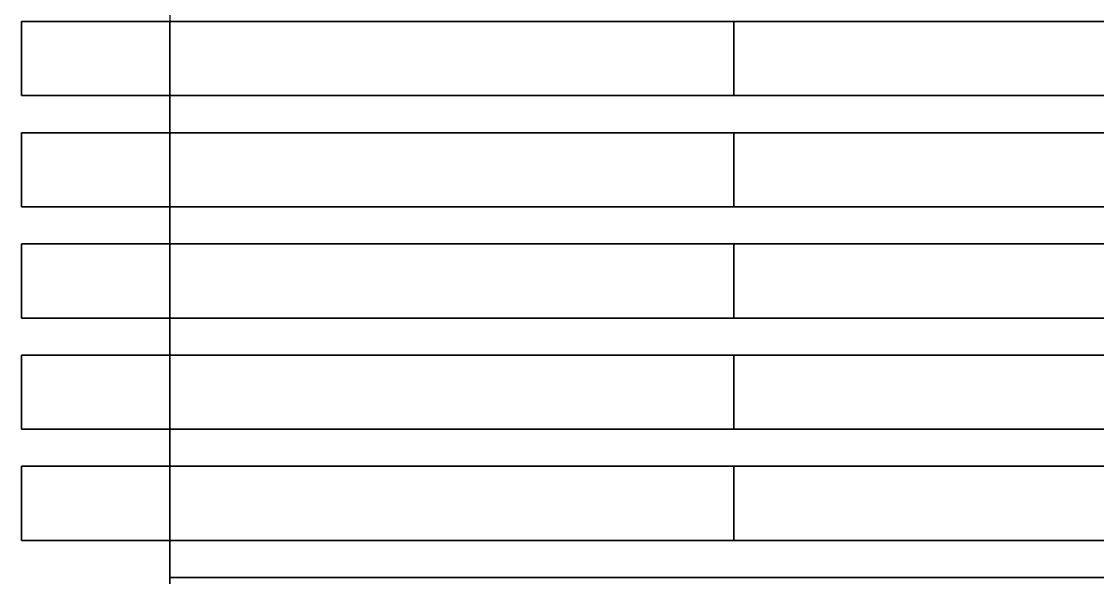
# Model space of a CAD drawing. Header units: millimetres. Extents: x -20 to 230, y -446 to 0.
# Drawn here: x -20 to 125, y -353 to -278 of the extents above; entities that cross this region are included whole.
import ezdxf

# ---------------------------------------------------------------- set-up
doc = ezdxf.new("R2010")
doc.units = ezdxf.units.MM
for name, color, linetype, plot in [('5', 33, 'Continuous', False), ('6', 41, 'Continuous', False), ('7', 253, 'Continuous', False), ('8', 8, 'Continuous', False), ('9', 61, 'Continuous', False)]:
    doc.layers.add(name, color=color, linetype=linetype, plot=plot)
doc.layers.add('Caixa', color=250, linetype='Continuous')

msp = doc.modelspace()

# ---------------------------------------------------------------- linework, layer by layer
at = {"layer": '5'}
for points in [[(-20, -348, 115), (-20, -338, 115), (76, -338, 115), (76, -348, 115)], [(-20, -338, 115), (-20, -338, 15), (76, -338, 15), (76, -338, 115)], [(-20, -348, 15), (-20, -338, 15), (76, -338, 15), (76, -348, 15)], [(-20, -348, 115), (-20, -338, 115), (-20, -338, 15), (-20, -348, 15)], [(76, -348, 115), (76, -338, 115), (76, -338, 15), (76, -348, 15)], [(-20, -348, 115), (-20, -348, 15), (76, -348, 15), (76, -348, 115)]]:
    msp.add_3dface(points, dxfattribs=at)
at = {"layer": '6'}
for points in [[(-20, -333, 115), (-20, -323, 115), (76, -323, 115), (76, -333, 115)], [(-20, -323, 115), (-20, -323, 15), (76, -323, 15), (76, -323, 115)], [(-20, -333, 15), (-20, -323, 15), (76, -323, 15), (76, -333, 15)], [(-20, -333, 115), (-20, -323, 115), (-20, -323, 15), (-20, -333, 15)], [(76, -333, 115), (76, -323, 115), (76, -323, 15), (76, -333, 15)], [(-20, -333, 115), (-20, -333, 15), (76, -333, 15), (76, -333, 115)]]:
    msp.add_3dface(points, dxfattribs=at)
at = {"layer": '7'}
for points in [[(-20, -318, 115), (-20, -308, 115), (76, -308, 115), (76, -318, 115)], [(-20, -308, 115), (-20, -308, 15), (76, -308, 15), (76, -308, 115)], [(-20, -318, 15), (-20, -308, 15), (76, -308, 15), (76, -318, 15)], [(-20, -318, 115), (-20, -308, 115), (-20, -308, 15), (-20, -318, 15)], [(76, -318, 115), (76, -308, 115), (76, -308, 15), (76, -318, 15)], [(-20, -318, 115), (-20, -318, 15), (76, -318, 15), (76, -318, 115)]]:
    msp.add_3dface(points, dxfattribs=at)
at = {"layer": '8'}
for points in [[(-20, -303, 115), (-20, -293, 115), (76, -293, 115), (76, -303, 115)], [(-20, -293, 115), (-20, -293, 15), (76, -293, 15), (76, -293, 115)], [(-20, -303, 15), (-20, -293, 15), (76, -293, 15), (76, -303, 15)], [(-20, -303, 115), (-20, -293, 115), (-20, -293, 15), (-20, -303, 15)], [(76, -303, 115), (76, -293, 115), (76, -293, 15), (76, -303, 15)], [(-20, -303, 115), (-20, -303, 15), (76, -303, 15), (76, -303, 115)]]:
    msp.add_3dface(points, dxfattribs=at)
at = {"layer": '9'}
for points in [[(-20, -288, 115), (-20, -278, 115), (76, -278, 115), (76, -288, 115)], [(-20, -278, 115), (-20, -278, 15), (76, -278, 15), (76, -278, 115)], [(-20, -288, 15), (-20, -278, 15), (76, -278, 15), (76, -288, 15)], [(-20, -288, 115), (-20, -278, 115), (-20, -278, 15), (-20, -288, 15)], [(76, -288, 115), (76, -278, 115), (76, -278, 15), (76, -288, 15)], [(-20, -288, 115), (-20, -288, 15), (76, -288, 15), (76, -288, 115)]]:
    msp.add_3dface(points, dxfattribs=at)
at = {"layer": 'Caixa'}
for points in [[(0, 0), (0, -446), (210, -446), (210, 0)], [(0, -278, 115), (0, -288, 115), (210, -288, 115), (210, -278, 115)], [(210, -278, 15), (210, -288, 15), (0, -288, 15), (0, -278, 15)], [(210, -293, 112), (210, -288, 112), (0, -288, 112), (0, -293, 112)], [(0, -288, 115), (0, -288, 112), (210, -288, 112), (210, -288, 115)], [(0, -293, 18), (0, -288, 18), (210, -288, 18), (210, -293, 18)], [(210, -288, 15), (210, -288, 18), (0, -288, 18), (0, -288, 15)], [(0, -293, 112), (0, -293, 115), (210, -293, 115), (210, -293, 112)], [(0, -293, 115), (0, -303, 115), (210, -303, 115), (210, -293, 115)], [(210, -293, 18), (210, -293, 15), (0, -293, 15), (0, -293, 18)], [(210, -293, 15), (210, -303, 15), (0, -303, 15), (0, -293, 15)], [(210, -308, 112), (210, -303, 112), (0, -303, 112), (0, -308, 112)], [(0, -303, 115), (0, -303, 112), (210, -303, 112), (210, -303, 115)], [(0, -308, 18), (0, -303, 18), (210, -303, 18), (210, -308, 18)], [(210, -303, 15), (210, -303, 18), (0, -303, 18), (0, -303, 15)], [(0, -308, 112), (0, -308, 115), (210, -308, 115), (210, -308, 112)], [(0, -308, 115), (0, -318, 115), (210, -318, 115), (210, -308, 115)], [(210, -308, 18), (210, -308, 15), (0, -308, 15), (0, -308, 18)], [(210, -308, 15), (210, -318, 15), (0, -318, 15), (0, -308, 15)], [(210, -323, 112), (210, -318, 112), (0, -318, 112), (0, -323, 112)], [(0, -318, 115), (0, -318, 112), (210, -318, 112), (210, -318, 115)], [(0, -323, 18), (0, -318, 18), (210, -318, 18), (210, -323, 18)], [(210, -318, 15), (210, -318, 18), (0, -318, 18), (0, -318, 15)], [(0, -323, 112), (0, -323, 115), (210, -323, 115), (210, -323, 112)], [(0, -323, 115), (0, -333, 115), (210, -333, 115), (210, -323, 115)], [(210, -323, 18), (210, -323, 15), (0, -323, 15), (0, -323, 18)], [(210, -323, 15), (210, -333, 15), (0, -333, 15), (0, -323, 15)], [(210, -338, 112), (210, -333, 112), (0, -333, 112), (0, -338, 112)], [(0, -333, 115), (0, -333, 112), (210, -333, 112), (210, -333, 115)], [(0, -338, 18), (0, -333, 18), (210, -333, 18), (210, -338, 18)], [(210, -333, 15), (210, -333, 18), (0, -333, 18), (0, -333, 15)], [(0, -338, 112), (0, -338, 115), (210, -338, 115), (210, -338, 112)], [(0, -338, 115), (0, -348, 115), (210, -348, 115), (210, -338, 115)], [(210, -338, 18), (210, -338, 15), (0, -338, 15), (0, -338, 18)], [(210, -338, 15), (210, -348, 15), (0, -348, 15), (0, -338, 15)], [(210, -353, 112), (210, -348, 112), (0, -348, 112), (0, -353, 112)], [(0, -348, 115), (0, -348, 112), (210, -348, 112), (210, -348, 115)], [(0, -353, 18), (0, -348, 18), (210, -348, 18), (210, -353, 18)], [(210, -348, 15), (210, -348, 18), (0, -348, 18), (0, -348, 15)], [(0, -353, 112), (0, -353, 115), (210, -353, 115), (210, -353, 112)], [(0, -353, 115), (0, -363, 115), (210, -363, 115), (210, -353, 115)], [(210, -353, 18), (210, -353, 15), (0, -353, 15), (0, -353, 18)], [(210, -353, 15), (210, -363, 15), (0, -363, 15), (0, -353, 15)]]:
    msp.add_3dface(points, dxfattribs=at)
for points, invisible_edges in [([(96, -428, 15), (96, -428, 115), (96, -18, 115), (96, -18, 15)], 15), ([(114, -428, 15), (114, -428, 115), (114, -18, 115), (114, -18, 15)], 15), ([(58.69, -423.5, 130), (0, -423.5, 130), (0, -22, 130), (58.69, -22, 130)], 15), ([(67.52, -41, 130), (67.52, -423.5, 130), (58.69, -423.5, 130), (58.69, -32, 130)], 15), ([(151.31, -248.47, 130), (90.46, -248.47, 130), (90.86, -282.07, 130), (151.31, -282.07, 130)], 15), ([(67.52, -282.07, 130), (68.83, -282.07, 130), (68.83, -275.49, 130), (67.52, -275.49, 130)], 15), ([(68.83, -282.07, 125), (68.83, -282.07, 130), (68.83, -275.49, 130), (68.83, -275.49, 125)], 15), ([(90.86, -282.07, 125), (90.86, -275.49, 125), (68.83, -275.49, 125), (68.83, -282.07, 125)], 15), ([(90.86, -282.07, 130), (90.86, -282.07, 125), (90.86, -275.49, 125), (90.86, -275.49, 130)], 15), ([(0, -288, 115), (0, -288, 130), (0, -278, 130), (0, -278, 115)], 5), ([(0, -278, 115), (0, -278, 130), (0, -288, 130), (0, -288, 115)], 5), ([(0, -288, 15), (0, -288), (0, -278), (0, -278, 15)], 5), ([(0, -278, 15), (0, -278), (0, -288), (0, -288, 15)], 5), ([(82.7, -282.07, 130), (82.7, -287.58, 130), (67.52, -287.58, 130), (67.52, -282.07, 130)], 15), ([(82.7, -282.07, 130), (82.7, -282.07, 125), (68.83, -282.07, 125), (68.83, -282.07, 130)], 15), ([(83.87, -282.28, 130), (83.87, -282.28, 125), (82.7, -282.07, 125), (82.7, -282.07, 130)], 15), ([(87.83, -282.07, 125), (88.79, -282.69, 125), (83.87, -282.28, 125), (82.7, -282.07, 125)], 15), ([(82.7, -287.58, 130), (83.99, -287.32, 130), (83.87, -282.28, 130), (82.7, -282.07, 130)], 15), ([(84.49, -282.65, 130), (84.49, -282.65, 125), (83.87, -282.28, 125), (83.87, -282.28, 130)], 15), ([(83.87, -282.28, 125), (84.49, -282.65, 125), (85.08, -283.27, 125), (88.79, -282.69, 125)], 15), ([(83.87, -282.28, 130), (84.49, -282.65, 130), (84.81, -286.72, 130), (83.99, -287.32, 130)], 15), ([(85.08, -283.27, 130), (85.08, -283.27, 125), (84.49, -282.65, 125), (84.49, -282.65, 130)], 15), ([(84.81, -286.72, 130), (85.3, -286.01, 130), (85.08, -283.27, 130), (84.49, -282.65, 130)], 15), ([(88.79, -282.69, 125), (89.45, -283.29, 125), (90.36, -284.5, 125), (85.08, -283.27, 125)], 15), ([(151.31, -282.07, 130), (89.06, -292.4, 130), (87.77, -293.27, 130), (151.31, -293.27, 130)], 15), ([(88.79, -282.69, 130), (88.79, -282.69, 125), (87.83, -282.07, 125), (87.83, -282.07, 130)], 15), ([(90.86, -282.07, 130), (90.86, -282.07, 125), (87.83, -282.07, 125), (87.83, -282.07, 130)], 15), ([(87.83, -282.07, 130), (88.79, -282.69, 130), (89.45, -283.29, 130), (151.31, -282.07, 130)], 15), ([(89.45, -283.29, 130), (89.45, -283.29, 125), (88.79, -282.69, 125), (88.79, -282.69, 130)], 15), ([(151.31, -282.07, 130), (90.59, -290.38, 130), (89.83, -291.58, 130), (89.06, -292.4, 130)], 15), ([(89.45, -283.29, 130), (90.36, -284.5, 130), (90.83, -285.52, 130), (151.31, -282.07, 130)], 15), ([(91.2, -287.87, 130), (91.01, -289.2, 130), (90.59, -290.38, 130), (151.31, -282.07, 130)], 15), ([(90.83, -285.52, 130), (91.14, -286.76, 130), (91.2, -287.87, 130), (151.31, -282.07, 130)], 15), ([(85.47, -284.1, 130), (85.47, -284.1, 125), (85.08, -283.27, 125), (85.08, -283.27, 130)], 15), ([(85.08, -283.27, 125), (85.47, -284.1, 125), (85.55, -285.13, 125), (90.36, -284.5, 125)], 15), ([(85.3, -286.01, 130), (85.55, -285.13, 130), (85.47, -284.1, 130), (85.08, -283.27, 130)], 15), ([(85.55, -285.13, 130), (85.55, -285.13, 125), (85.47, -284.1, 125), (85.47, -284.1, 130)], 15), ([(90.36, -284.5, 130), (90.36, -284.5, 125), (89.45, -283.29, 125), (89.45, -283.29, 130)], 15), ([(85.55, -285.13, 125), (85.3, -286.01, 125), (84.81, -286.72, 125), (91.01, -289.2, 125)], 15), ([(85.3, -286.01, 130), (85.3, -286.01, 125), (85.55, -285.13, 125), (85.55, -285.13, 130)], 15), ([(90.36, -284.5, 125), (90.83, -285.52, 125), (91.14, -286.76, 125), (85.55, -285.13, 125)], 15), ([(91.14, -286.76, 125), (91.2, -287.87, 125), (91.01, -289.2, 125), (85.55, -285.13, 125)], 15), ([(90.83, -285.52, 130), (90.83, -285.52, 125), (90.36, -284.5, 125), (90.36, -284.5, 130)], 15), ([(91.14, -286.76, 130), (91.14, -286.76, 125), (90.83, -285.52, 125), (90.83, -285.52, 130)], 15), ([(84.81, -286.72, 125), (83.99, -287.32, 125), (82.7, -287.58, 125), (89.83, -291.58, 125)], 15), ([(83.99, -287.32, 130), (83.99, -287.32, 125), (84.81, -286.72, 125), (84.81, -286.72, 130)], 15), ([(84.81, -286.72, 130), (84.81, -286.72, 125), (85.3, -286.01, 125), (85.3, -286.01, 130)], 15), ([(91.01, -289.2, 125), (90.59, -290.38, 125), (89.83, -291.58, 125), (84.81, -286.72, 125)], 15), ([(91.2, -287.87, 130), (91.2, -287.87, 125), (91.14, -286.76, 125), (91.14, -286.76, 130)], 15), ([(0, -288, 115), (0, -293, 115), (0, -293, 130), (0, -288, 130)], 11), ([(0, -288, 115), (0, -293, 115), (0, -293, 112), (0, -288, 112)], 1), ([(0, -288, 130), (0, -293, 130), (0, -293, 115), (0, -288, 115)], 14), ([(0, -288, 112), (0, -293, 112), (0, -293, 115), (0, -288, 115)], 4), ([(0, -288, 15), (0, -293, 15), (0, -293), (0, -288)], 11), ([(0, -288, 15), (0, -293, 15), (0, -293, 18), (0, -288, 18)], 1), ([(0, -288), (0, -293), (0, -293, 15), (0, -288, 15)], 14), ([(0, -288, 18), (0, -293, 18), (0, -293, 15), (0, -288, 15)], 4), ([(68.83, -294.51, 130), (67.52, -294.51, 130), (67.52, -287.58, 130), (68.83, -287.58, 130)], 15), ([(82.7, -287.58, 130), (82.7, -287.58, 125), (68.83, -287.58, 125), (68.83, -287.58, 130)], 15), ([(68.83, -294.51, 125), (68.83, -294.51, 130), (68.83, -287.58, 130), (68.83, -287.58, 125)], 15), ([(82.7, -287.58, 125), (82.7, -294.51, 125), (68.83, -294.51, 125), (68.83, -287.58, 125)], 15), ([(82.7, -287.58, 125), (83.99, -287.32, 125), (83.99, -287.32, 130), (82.7, -287.58, 130)], 15), ([(89.83, -291.58, 125), (89.06, -292.4, 125), (87.77, -293.27, 125), (82.7, -287.58, 125)], 15), ([(87.77, -293.27, 125), (83.87, -294.72, 125), (82.7, -294.51, 125), (82.7, -287.58, 125)], 15), ([(91.01, -289.2, 130), (91.01, -289.2, 125), (91.2, -287.87, 125), (91.2, -287.87, 130)], 15), ([(90.59, -290.38, 130), (90.59, -290.38, 125), (91.01, -289.2, 125), (91.01, -289.2, 130)], 15), ([(89.83, -291.58, 130), (89.83, -291.58, 125), (90.59, -290.38, 125), (90.59, -290.38, 130)], 15), ([(87.77, -293.27, 130), (87.77, -293.27, 125), (89.06, -292.4, 125), (89.06, -292.4, 130)], 15), ([(89.06, -292.4, 130), (89.06, -292.4, 125), (89.83, -291.58, 125), (89.83, -291.58, 130)], 15), ([(0, -303, 115), (0, -303, 130), (0, -293, 130), (0, -293, 115)], 5), ([(0, -293, 115), (0, -293, 130), (0, -303, 130), (0, -303, 115)], 5), ([(0, -303, 15), (0, -303), (0, -293), (0, -293, 15)], 5), ([(0, -293, 15), (0, -293), (0, -303), (0, -303, 15)], 5), ([(87.77, -293.27, 125), (88.92, -294.29, 125), (84.49, -295.08, 125), (83.87, -294.72, 125)], 15), ([(88.92, -294.29, 125), (89.64, -295.18, 125), (90.24, -296.24, 125), (84.49, -295.08, 125)], 15), ([(88.92, -294.29, 130), (88.92, -294.29, 125), (87.77, -293.27, 125), (87.77, -293.27, 130)], 15), ([(87.77, -293.27, 130), (88.92, -294.29, 130), (89.64, -295.18, 130), (151.31, -293.27, 130)], 15), ([(89.64, -295.18, 130), (89.64, -295.18, 125), (88.92, -294.29, 125), (88.92, -294.29, 130)], 15), ([(151.31, -293.27, 130), (89.64, -295.18, 130), (90.24, -296.24, 130), (90.7, -297.47, 130)], 15), ([(90.7, -297.47, 130), (90.95, -298.85, 130), (90.95, -300.14, 130), (151.31, -293.27, 130)], 15), ([(151.31, -293.27, 130), (90.95, -300.14, 130), (90.75, -301.32, 130), (151.31, -301.32, 130)], 15), ([(82.7, -294.51, 130), (82.7, -300.02, 130), (67.52, -300.02, 130), (67.52, -294.51, 130)], 15), ([(82.7, -294.51, 130), (82.7, -294.51, 125), (68.83, -294.51, 125), (68.83, -294.51, 130)], 15), ([(83.87, -294.72, 130), (83.87, -294.72, 125), (82.7, -294.51, 125), (82.7, -294.51, 130)], 15), ([(82.7, -300.02, 130), (83.99, -299.75, 130), (83.87, -294.72, 130), (82.7, -294.51, 130)], 15), ([(84.49, -295.08, 130), (84.49, -295.08, 125), (83.87, -294.72, 125), (83.87, -294.72, 130)], 15), ([(83.87, -294.72, 130), (84.49, -295.08, 130), (84.81, -299.16, 130), (83.99, -299.75, 130)], 15), ([(85.08, -295.7, 130), (85.08, -295.7, 125), (84.49, -295.08, 125), (84.49, -295.08, 130)], 15), ([(84.49, -295.08, 125), (85.08, -295.7, 125), (85.47, -296.54, 125), (90.24, -296.24, 125)], 15), ([(84.81, -299.16, 130), (85.3, -298.45, 130), (85.08, -295.7, 130), (84.49, -295.08, 130)], 15), ([(85.47, -296.54, 130), (85.47, -296.54, 125), (85.08, -295.7, 125), (85.08, -295.7, 130)], 15), ([(85.3, -298.45, 130), (85.55, -297.56, 130), (85.47, -296.54, 130), (85.08, -295.7, 130)], 15), ([(90.24, -296.24, 130), (90.24, -296.24, 125), (89.64, -295.18, 125), (89.64, -295.18, 130)], 15), ([(85.47, -296.54, 125), (85.55, -297.56, 125), (85.3, -298.45, 125), (90.95, -298.85, 125)], 15), ([(90.24, -296.24, 125), (90.7, -297.47, 125), (90.95, -298.85, 125), (85.47, -296.54, 125)], 15), ([(85.55, -297.56, 130), (85.55, -297.56, 125), (85.47, -296.54, 125), (85.47, -296.54, 130)], 15), ([(90.7, -297.47, 130), (90.7, -297.47, 125), (90.24, -296.24, 125), (90.24, -296.24, 130)], 15), ([(85.3, -298.45, 125), (84.81, -299.16, 125), (83.99, -299.75, 125), (90.75, -301.32, 125)], 15), ([(84.81, -299.16, 130), (84.81, -299.16, 125), (85.3, -298.45, 125), (85.3, -298.45, 130)], 15), ([(85.3, -298.45, 130), (85.3, -298.45, 125), (85.55, -297.56, 125), (85.55, -297.56, 130)], 15), ([(90.95, -298.85, 125), (90.95, -300.14, 125), (90.75, -301.32, 125), (85.3, -298.45, 125)], 15), ([(90.95, -298.85, 130), (90.95, -298.85, 125), (90.7, -297.47, 125), (90.7, -297.47, 130)], 15), ([(68.83, -307.12, 130), (67.52, -307.12, 130), (67.52, -300.02, 130), (68.83, -300.02, 130)], 15), ([(82.7, -300.02, 130), (82.7, -300.02, 125), (68.83, -300.02, 125), (68.83, -300.02, 130)], 15), ([(68.83, -307.12, 125), (68.83, -307.12, 130), (68.83, -300.02, 130), (68.83, -300.02, 125)], 15), ([(82.7, -300.02, 125), (82.7, -307.12, 125), (68.83, -307.12, 125), (68.83, -300.02, 125)], 15), ([(82.7, -300.02, 125), (83.99, -299.75, 125), (83.99, -299.75, 130), (82.7, -300.02, 130)], 15), ([(83.99, -299.75, 125), (82.7, -300.02, 125), (82.7, -307.12, 125), (84.21, -307.08, 125)], 15), ([(83.99, -299.75, 130), (83.99, -299.75, 125), (84.81, -299.16, 125), (84.81, -299.16, 130)], 15), ([(90.75, -301.32, 125), (90.39, -302.42, 125), (89.8, -303.57, 125), (83.99, -299.75, 125)], 15), ([(83.99, -299.75, 125), (89.8, -303.57, 125), (89.06, -304.55, 125), (87.88, -305.64, 125)], 15), ([(87.88, -305.64, 125), (86.62, -306.39, 125), (85.41, -306.85, 125), (83.99, -299.75, 125)], 15), ([(85.41, -306.85, 125), (84.21, -307.08, 125), (83.99, -299.75, 125)], 15), ([(90.75, -301.32, 130), (90.75, -301.32, 125), (90.95, -300.14, 125), (90.95, -300.14, 130)], 15), ([(90.95, -300.14, 130), (90.95, -300.14, 125), (90.95, -298.85, 125), (90.95, -298.85, 130)], 15), ([(89.8, -303.57, 130), (88.81, -314.93, 130), (151.31, -314.93, 130), (151.31, -301.32, 130)], 15), ([(151.31, -301.32, 130), (90.75, -301.32, 130), (90.39, -302.42, 130), (89.8, -303.57, 130)], 15), ([(90.39, -302.42, 130), (90.39, -302.42, 125), (90.75, -301.32, 125), (90.75, -301.32, 130)], 15), ([(0, -303, 115), (0, -308, 115), (0, -308, 130), (0, -303, 130)], 11), ([(0, -303, 115), (0, -308, 115), (0, -308, 112), (0, -303, 112)], 1), ([(0, -303, 130), (0, -308, 130), (0, -308, 115), (0, -303, 115)], 14), ([(0, -303, 112), (0, -308, 112), (0, -308, 115), (0, -303, 115)], 4), ([(0, -303, 15), (0, -308, 15), (0, -308), (0, -303)], 11), ([(0, -303, 15), (0, -308, 15), (0, -308, 18), (0, -303, 18)], 1), ([(0, -303), (0, -308), (0, -308, 15), (0, -303, 15)], 14), ([(0, -303, 18), (0, -308, 18), (0, -308, 15), (0, -303, 15)], 4), ([(89.8, -303.57, 130), (89.8, -303.57, 125), (90.39, -302.42, 125), (90.39, -302.42, 130)], 15), ([(85.7, -312.28, 130), (87.88, -305.64, 130), (89.06, -304.55, 130), (89.8, -303.57, 130)], 15), ([(89.8, -303.57, 130), (88.81, -314.93, 130), (87.56, -313.64, 130), (85.7, -312.28, 130)], 15), ([(89.06, -304.55, 130), (89.06, -304.55, 125), (89.8, -303.57, 125), (89.8, -303.57, 130)], 15), ([(85.41, -306.85, 130), (86.62, -306.39, 130), (87.88, -305.64, 130), (85.7, -312.28, 130)], 15), ([(86.62, -306.39, 130), (86.62, -306.39, 125), (87.88, -305.64, 125), (87.88, -305.64, 130)], 15), ([(87.88, -305.64, 130), (87.88, -305.64, 125), (89.06, -304.55, 125), (89.06, -304.55, 130)], 15), ([(70.13, -315.9, 130), (67.52, -315.9, 130), (67.52, -307.12, 130), (71, -314.61, 130)], 15), ([(71, -314.61, 130), (67.52, -307.12, 130), (71.39, -307.12, 130), (72.55, -312.98, 130)], 15), ([(82.7, -307.12, 130), (82.7, -307.12, 125), (68.83, -307.12, 125), (68.83, -307.12, 130)], 15), ([(72.55, -312.98, 130), (74.49, -311.8, 130), (76.7, -311, 130), (71.39, -307.12, 130)], 15), ([(76.7, -311, 130), (71.39, -307.12, 130), (78.97, -307.12, 130), (79.12, -310.64, 130)], 15), ([(78.97, -307.12, 130), (79.12, -310.64, 130), (81.5, -310.77, 130), (82.7, -307.12, 130)], 15), ([(81.5, -310.77, 130), (83.52, -311.27, 130), (85.7, -312.28, 130), (82.7, -307.12, 130)], 15), ([(82.7, -307.12, 130), (84.21, -307.08, 130), (85.41, -306.85, 130), (85.7, -312.28, 130)], 15), ([(82.7, -307.12, 130), (82.7, -307.12, 125), (84.21, -307.08, 125), (84.21, -307.08, 130)], 15), ([(84.21, -307.08, 130), (84.21, -307.08, 125), (85.41, -306.85, 125), (85.41, -306.85, 130)], 15), ([(85.41, -306.85, 130), (85.41, -306.85, 125), (86.62, -306.39, 125), (86.62, -306.39, 130)], 15), ([(0, -318, 115), (0, -318, 130), (0, -308, 130), (0, -308, 115)], 5), ([(0, -308, 115), (0, -308, 130), (0, -318, 130), (0, -318, 115)], 5), ([(0, -318, 15), (0, -318), (0, -308), (0, -308, 15)], 5), ([(0, -308, 15), (0, -308), (0, -318), (0, -318, 15)], 5), ([(74.49, -311.8, 125), (76.7, -311, 125), (79.18, -310.64, 125), (77.64, -316.83, 125)], 15), ([(74.49, -311.8, 130), (74.49, -311.8, 125), (76.7, -311, 125), (76.7, -311, 130)], 15), ([(76.7, -311, 130), (76.7, -311, 125), (79.18, -310.64, 125), (79.18, -310.64, 130)], 15), ([(79.18, -310.64, 125), (81.5, -310.77, 125), (78.4, -330.28, 125), (77.64, -330.04, 125)], 15), ([(77.64, -330.04, 125), (77.64, -316.83, 125), (79.18, -310.64, 125)], 15), ([(83.52, -311.27, 125), (81.5, -310.77, 125), (78.4, -330.28, 125), (81.99, -316.83, 125)], 15), ([(79.18, -310.64, 130), (79.18, -310.64, 125), (81.5, -310.77, 125), (81.5, -310.77, 130)], 15), ([(81.5, -310.77, 130), (81.5, -310.77, 125), (83.52, -311.27, 125), (83.52, -311.27, 130)], 15), ([(81.99, -316.83, 125), (82.75, -316.86, 125), (83.57, -317.07, 125), (83.52, -311.27, 125)], 15), ([(83.52, -311.27, 130), (83.52, -311.27, 125), (85.7, -312.28, 125), (85.7, -312.28, 130)], 15), ([(83.52, -311.27, 125), (85.7, -312.28, 125), (87.56, -313.64, 125), (83.57, -317.07, 125)], 15), ([(71, -314.61, 125), (72.55, -312.98, 125), (74.49, -311.8, 125), (75.5, -318.1, 125)], 15), ([(71, -314.61, 130), (71, -314.61, 125), (72.55, -312.98, 125), (72.55, -312.98, 130)], 15), ([(72.55, -312.98, 130), (72.55, -312.98, 125), (74.49, -311.8, 125), (74.49, -311.8, 130)], 15), ([(75.5, -318.1, 125), (76.53, -317.35, 125), (77.64, -316.83, 125), (74.49, -311.8, 125)], 15), ([(85.7, -312.28, 130), (85.7, -312.28, 125), (87.56, -313.64, 125), (87.56, -313.64, 130)], 15), ([(69.3, -317.54, 125), (70.13, -315.9, 125), (71, -314.61, 125), (74.32, -319.51, 125)], 15), ([(70.13, -315.9, 130), (70.13, -315.9, 125), (71, -314.61, 125), (71, -314.61, 130)], 15), ([(74.32, -319.51, 125), (74.84, -318.79, 125), (75.5, -318.1, 125), (71, -314.61, 125)], 15), ([(83.57, -317.07, 125), (84.63, -317.68, 125), (85.42, -318.55, 125), (87.56, -313.64, 125)], 15), ([(85.42, -318.55, 125), (85.94, -319.69, 125), (88.81, -314.93, 125), (87.56, -313.64, 125)], 15), ([(87.56, -313.64, 130), (87.56, -313.64, 125), (88.81, -314.93, 125), (88.81, -314.93, 130)], 15), ([(67.52, -321.45, 130), (69.3, -317.54, 130), (70.13, -315.9, 130), (67.52, -315.9, 130)], 15), ([(69.3, -317.54, 130), (69.3, -317.54, 125), (70.13, -315.9, 125), (70.13, -315.9, 130)], 15), ([(88.81, -314.93, 125), (89.98, -316.98, 125), (86.07, -321.06, 125), (85.94, -319.69, 125)], 15), ([(88.81, -314.93, 130), (88.81, -314.93, 125), (89.98, -316.98, 125), (89.98, -316.98, 130)], 15), ([(88.81, -314.93, 130), (89.98, -316.98, 130), (90.64, -319.25, 130), (151.31, -314.93, 130)], 15), ([(151.31, -314.93, 130), (90.64, -319.25, 130), (90.77, -321.49, 130), (151.31, -321.49, 130)], 15), ([(68.26, -321.45, 130), (68.58, -319.66, 130), (69.3, -317.54, 130), (67.52, -321.45, 130)], 15), ([(68.26, -321.47, 125), (68.58, -319.66, 125), (69.3, -317.54, 125), (73.59, -321.5, 125)], 15), ([(68.58, -319.66, 130), (68.58, -319.66, 125), (69.3, -317.54, 125), (69.3, -317.54, 130)], 15), ([(73.59, -321.5, 125), (73.84, -320.43, 125), (74.32, -319.51, 125), (69.3, -317.54, 125)], 15), ([(73.67, -327.03, 130), (73.49, -325.85, 130), (73.39, -324.6, 130), (77.64, -316.83, 130)], 15), ([(73.39, -324.6, 130), (73.39, -323.53, 130), (73.47, -322.4, 130), (77.64, -316.83, 130)], 15), ([(73.47, -322.4, 130), (73.59, -321.5, 130), (73.84, -320.43, 130), (77.64, -316.83, 130)], 15), ([(74.19, -329.05, 130), (73.93, -328.19, 130), (73.67, -327.03, 130), (77.64, -316.83, 130)], 15), ([(73.84, -320.43, 130), (74.32, -319.51, 130), (74.84, -318.79, 130), (77.64, -316.83, 130)], 15), ([(77.64, -330.04, 130), (74.47, -329.84, 130), (74.19, -329.05, 130), (77.64, -316.83, 130)], 15), ([(74.84, -318.79, 130), (75.5, -318.1, 130), (76.53, -317.35, 130), (77.64, -316.83, 130)], 15), ([(76.53, -317.35, 130), (76.53, -317.35, 125), (75.5, -318.1, 125), (75.5, -318.1, 130)], 15), ([(77.64, -316.83, 130), (77.64, -316.83, 125), (76.53, -317.35, 125), (76.53, -317.35, 130)], 15), ([(77.64, -330.04, 130), (77.64, -330.04, 125), (77.64, -316.83, 125), (77.64, -316.83, 130)], 15), ([(81.99, -316.83, 125), (81.99, -324.6, 125), (79.39, -330.49, 125), (78.4, -330.28, 125)], 15), ([(81.99, -316.83, 130), (81.99, -324.6, 130), (81.99, -324.6, 125), (81.99, -316.83, 125)], 15), ([(82.75, -316.86, 130), (82.75, -316.86, 125), (81.99, -316.83, 125), (81.99, -316.83, 130)], 15), ([(81.99, -316.83, 130), (82.75, -316.86, 130), (83.62, -324.33, 130), (81.99, -324.6, 130)], 15), ([(83.57, -317.07, 130), (83.57, -317.07, 125), (82.75, -316.86, 125), (82.75, -316.86, 130)], 15), ([(83.62, -324.33, 130), (84.89, -323.51, 130), (83.57, -317.07, 130), (82.75, -316.86, 130)], 15), ([(84.63, -317.68, 130), (84.63, -317.68, 125), (83.57, -317.07, 125), (83.57, -317.07, 130)], 15), ([(83.57, -317.07, 130), (84.63, -317.68, 130), (85.75, -322.29, 130), (84.89, -323.51, 130)], 15), ([(89.98, -316.98, 125), (90.64, -319.25, 125), (90.77, -321.49, 125), (86.07, -321.06, 125)], 15), ([(89.98, -316.98, 130), (89.98, -316.98, 125), (90.64, -319.25, 125), (90.64, -319.25, 130)], 15), ([(0, -318, 115), (0, -323, 115), (0, -323, 130), (0, -318, 130)], 11), ([(0, -318, 115), (0, -323, 115), (0, -323, 112), (0, -318, 112)], 1), ([(0, -318, 130), (0, -323, 130), (0, -323, 115), (0, -318, 115)], 14), ([(0, -318, 112), (0, -323, 112), (0, -323, 115), (0, -318, 115)], 4), ([(0, -318, 15), (0, -323, 15), (0, -323), (0, -318)], 11), ([(0, -318, 15), (0, -323, 15), (0, -323, 18), (0, -318, 18)], 1), ([(0, -318), (0, -323), (0, -323, 15), (0, -318, 15)], 14), ([(0, -318, 18), (0, -323, 18), (0, -323, 15), (0, -318, 15)], 4), ([(74.84, -318.79, 130), (74.84, -318.79, 125), (74.32, -319.51, 125), (74.32, -319.51, 130)], 15), ([(75.5, -318.1, 130), (75.5, -318.1, 125), (74.84, -318.79, 125), (74.84, -318.79, 130)], 15), ([(85.42, -318.55, 130), (85.42, -318.55, 125), (84.63, -317.68, 125), (84.63, -317.68, 130)], 15), ([(85.75, -322.29, 130), (86.07, -321.06, 130), (85.42, -318.55, 130), (84.63, -317.68, 130)], 15), ([(85.94, -319.69, 130), (85.94, -319.69, 125), (85.42, -318.55, 125), (85.42, -318.55, 130)], 15), ([(85.42, -318.55, 130), (85.94, -319.69, 130), (86.07, -321.06, 130)], 15), ([(68.26, -321.47, 130), (68.26, -321.47, 125), (68.58, -319.66, 125), (68.58, -319.66, 130)], 15), ([(73.84, -320.43, 130), (73.84, -320.43, 125), (73.59, -321.5, 125), (73.59, -321.5, 130)], 15), ([(74.32, -319.51, 130), (74.32, -319.51, 125), (73.84, -320.43, 125), (73.84, -320.43, 130)], 15), ([(86.07, -321.06, 130), (86.07, -321.06, 125), (85.94, -319.69, 125), (85.94, -319.69, 130)], 15), ([(90.64, -319.25, 130), (90.64, -319.25, 125), (90.77, -321.49, 125), (90.77, -321.49, 130)], 15), ([(68.18, -323.55, 130), (68.26, -321.45, 130), (67.52, -321.45, 130), (67.52, -324.85, 130)], 15), ([(68.18, -323.55, 130), (68.26, -321.47, 130), (68.26, -321.47, 125), (68.18, -323.55, 125)], 15), ([(68.18, -323.55, 125), (68.26, -321.47, 125), (73.39, -323.53, 125), (73.39, -324.6, 125)], 15), ([(73.39, -323.53, 125), (73.47, -322.4, 125), (73.59, -321.5, 125), (68.26, -321.47, 125)], 15), ([(73.59, -321.5, 130), (73.59, -321.5, 125), (73.47, -322.4, 125), (73.47, -322.4, 130)], 15), ([(85.75, -322.29, 130), (85.75, -322.29, 125), (86.07, -321.06, 125), (86.07, -321.06, 130)], 15), ([(85.75, -322.29, 125), (86.07, -321.06, 125), (88.57, -327.18, 125), (86.88, -328.72, 125)], 15), ([(86.07, -321.06, 125), (90.77, -321.49, 125), (90.4, -323.72, 125), (89.66, -325.62, 125)], 15), ([(89.66, -325.62, 125), (88.57, -327.18, 125), (86.07, -321.06, 125)], 15), ([(90.77, -321.49, 130), (90.77, -321.49, 125), (90.4, -323.72, 125), (90.4, -323.72, 130)], 15), ([(90.4, -323.72, 130), (90.77, -321.49, 130), (151.31, -321.49, 130), (151.31, -343.5, 130)], 15), ([(0, -333, 115), (0, -333, 130), (0, -323, 130), (0, -323, 115)], 5), ([(0, -323, 115), (0, -323, 130), (0, -333, 130), (0, -333, 115)], 5), ([(0, -333, 15), (0, -333), (0, -323), (0, -323, 15)], 5), ([(0, -323, 15), (0, -323), (0, -333), (0, -333, 15)], 5), ([(73.47, -322.4, 130), (73.47, -322.4, 125), (73.39, -323.53, 125), (73.39, -323.53, 130)], 15), ([(84.89, -323.51, 130), (84.89, -323.51, 125), (85.75, -322.29, 125), (85.75, -322.29, 130)], 15), ([(84.89, -323.51, 125), (85.13, -329.73, 125), (86.88, -328.72, 125), (85.75, -322.29, 125)], 15), ([(68.18, -323.55, 130), (68.44, -325.75, 130), (67.52, -325.75, 130), (67.52, -324.85, 130)], 15), ([(68.44, -325.75, 130), (68.44, -325.75, 125), (68.18, -323.55, 125), (68.18, -323.55, 130)], 15), ([(73.49, -325.85, 125), (73.39, -324.6, 125), (68.18, -323.55, 125), (68.44, -325.75, 125)], 15), ([(73.39, -323.53, 130), (73.39, -323.53, 125), (73.39, -324.6, 125), (73.39, -324.6, 130)], 15), ([(73.39, -324.6, 130), (73.39, -324.6, 125), (73.49, -325.85, 125), (73.49, -325.85, 130)], 15), ([(81.99, -324.6, 125), (79.39, -330.49, 125), (80.48, -330.61, 125), (81.86, -330.58, 125)], 15), ([(81.99, -324.6, 125), (83.62, -324.33, 125), (83.2, -330.37, 125), (81.86, -330.58, 125)], 15), ([(81.99, -324.6, 130), (81.99, -324.6, 125), (83.62, -324.33, 125), (83.62, -324.33, 130)], 15), ([(83.2, -330.37, 125), (85.13, -329.73, 125), (84.89, -323.51, 125), (83.62, -324.33, 125)], 15), ([(83.62, -324.33, 130), (83.62, -324.33, 125), (84.89, -323.51, 125), (84.89, -323.51, 130)], 15), ([(90.4, -323.72, 130), (89.66, -325.62, 130), (89.33, -336.61, 130), (90.67, -338.99, 130)], 15), ([(90.4, -323.72, 130), (90.4, -323.72, 125), (89.66, -325.62, 125), (89.66, -325.62, 130)], 15), ([(90.4, -323.72, 130), (90.67, -338.99, 130), (91.08, -341.05, 130), (99.63, -347.82, 130)], 15), ([(90.4, -323.72, 130), (99.63, -347.82, 130), (151.31, -347.82, 130), (151.31, -343.5, 130)], 15), ([(68.44, -325.75, 130), (69.07, -327.95, 130), (70.17, -330.21, 130), (67.52, -325.75, 130)], 15), ([(70.17, -330.21, 130), (67.52, -330.21, 130), (67.52, -325.75, 130)], 15), ([(69.07, -327.95, 130), (68.44, -325.75, 130), (68.44, -325.75, 125), (69.07, -327.95, 125)], 15), ([(69.07, -327.95, 125), (68.44, -325.75, 125), (73.49, -325.85, 125), (73.67, -327.03, 125)], 15), ([(73.49, -325.85, 130), (73.49, -325.85, 125), (73.67, -327.03, 125), (73.67, -327.03, 130)], 15), ([(87.25, -334.9, 130), (88.57, -327.18, 130), (89.66, -325.62, 130), (89.33, -336.61, 130)], 15), ([(89.66, -325.62, 130), (89.66, -325.62, 125), (88.57, -327.18, 125), (88.57, -327.18, 130)], 15), ([(74.19, -329.05, 125), (73.93, -328.19, 125), (73.67, -327.03, 125), (69.07, -327.95, 125)], 15), ([(73.67, -327.03, 130), (73.67, -327.03, 125), (73.93, -328.19, 125), (73.93, -328.19, 130)], 15), ([(85.51, -334.06, 130), (87.25, -334.9, 130), (88.57, -327.18, 130), (86.88, -328.72, 130)], 15), ([(88.57, -327.18, 130), (88.57, -327.18, 125), (86.88, -328.72, 125), (86.88, -328.72, 130)], 15), ([(70.17, -330.21, 130), (70.17, -330.21, 125), (69.07, -327.95, 125), (69.07, -327.95, 130)], 15), ([(70.17, -330.21, 125), (69.07, -327.95, 125), (74.19, -329.05, 125), (74.47, -329.84, 125)], 15), ([(73.93, -328.19, 130), (73.93, -328.19, 125), (74.19, -329.05, 125), (74.19, -329.05, 130)], 15), ([(74.19, -329.05, 130), (74.47, -329.84, 130), (74.47, -329.84, 125), (74.19, -329.05, 125)], 15), ([(85.51, -334.06, 130), (83.2, -330.37, 130), (85.13, -329.73, 130), (86.88, -328.72, 130)], 15), ([(86.88, -328.72, 130), (86.88, -328.72, 125), (85.13, -329.73, 125), (85.13, -329.73, 130)], 15), ([(74.47, -329.84, 130), (75.4, -333.67, 130), (73.35, -334.48, 130), (67.52, -334.48, 130)], 15), ([(67.52, -334.48, 130), (67.52, -330.21, 130), (74.47, -329.84, 130), (67.52, -334.48, 130)], 15), ([(74.47, -329.84, 130), (70.17, -330.21, 130), (70.17, -330.21, 125), (74.47, -329.84, 125)], 15), ([(74.47, -329.84, 130), (75.25, -333.71, 130), (77.83, -333.11, 130), (77.64, -330.04, 130)], 15), ([(78.4, -330.28, 130), (78.4, -330.28, 125), (77.64, -330.04, 125), (77.64, -330.04, 130)], 15), ([(77.64, -330.04, 130), (77.8, -333.11, 130), (80.48, -332.97, 130), (78.4, -330.28, 130)], 15), ([(79.39, -330.49, 130), (79.39, -330.49, 125), (78.4, -330.28, 125), (78.4, -330.28, 130)], 15), ([(80.48, -332.97, 130), (78.4, -330.28, 130), (79.39, -330.49, 130), (80.48, -330.61, 130)], 15), ([(80.48, -330.61, 130), (80.48, -330.61, 125), (79.39, -330.49, 125), (79.39, -330.49, 130)], 15), ([(80.48, -332.97, 130), (80.44, -330.61, 130), (81.86, -330.58, 130), (83.2, -330.37, 130)], 15), ([(80.48, -332.97, 130), (83.02, -333.29, 130), (85.51, -334.06, 130), (83.2, -330.37, 130)], 15), ([(81.86, -330.58, 130), (81.86, -330.58, 125), (80.48, -330.61, 125), (80.48, -330.61, 130)], 15), ([(83.2, -330.37, 130), (83.2, -330.37, 125), (81.86, -330.58, 125), (81.86, -330.58, 130)], 15), ([(85.13, -329.73, 130), (85.13, -329.73, 125), (83.2, -330.37, 125), (83.2, -330.37, 130)], 15), ([(0, -333, 115), (0, -338, 115), (0, -338, 130), (0, -333, 130)], 11), ([(0, -333, 115), (0, -338, 115), (0, -338, 112), (0, -333, 112)], 1), ([(0, -333, 130), (0, -338, 130), (0, -338, 115), (0, -333, 115)], 14), ([(0, -333, 112), (0, -338, 112), (0, -338, 115), (0, -333, 115)], 4), ([(0, -333, 15), (0, -338, 15), (0, -338), (0, -333)], 11), ([(0, -333, 15), (0, -338, 15), (0, -338, 18), (0, -333, 18)], 1), ([(0, -333), (0, -338), (0, -338, 15), (0, -333, 15)], 14), ([(0, -333, 18), (0, -338, 18), (0, -338, 15), (0, -333, 15)], 4), ([(78.89, -339.35, 125), (77.83, -333.11, 125), (75.25, -333.71, 125), (73.35, -334.48, 125)], 15), ([(75.25, -333.71, 130), (75.25, -333.71, 125), (77.83, -333.11, 125), (77.83, -333.11, 130)], 15), ([(77.83, -333.11, 130), (77.83, -333.11, 125), (80.48, -332.97, 125), (80.48, -332.97, 130)], 15), ([(82.43, -339.84, 125), (83.02, -333.29, 125), (80.48, -332.97, 125), (77.83, -333.11, 125)], 15), ([(77.83, -333.11, 125), (82.43, -339.84, 125), (80.54, -339.35, 125), (78.89, -339.35, 125)], 15), ([(80.48, -332.97, 130), (80.48, -332.97, 125), (83.02, -333.29, 125), (83.02, -333.29, 130)], 15), ([(82.43, -339.84, 125), (87.25, -334.9, 125), (85.51, -334.06, 125), (83.02, -333.29, 125)], 15), ([(83.02, -333.29, 130), (83.02, -333.29, 125), (85.51, -334.06, 125), (85.51, -334.06, 130)], 15), ([(73.35, -334.48, 130), (71.57, -335.51, 130), (69.81, -337.22, 130), (67.52, -334.48, 130)], 15), ([(69.81, -337.22, 130), (68.88, -338.9, 130), (67.52, -334.48, 130)], 15), ([(67.52, -334.48, 130), (68.88, -338.9, 130), (68.4, -340.85, 130), (67.52, -343.31, 130)], 15), ([(75.87, -340.39, 125), (73.35, -334.48, 125), (71.57, -335.51, 125), (69.81, -337.22, 125)], 15), ([(71.57, -335.51, 130), (71.57, -335.51, 125), (73.35, -334.48, 125), (73.35, -334.48, 130)], 15), ([(73.35, -334.48, 130), (73.35, -334.48, 125), (75.25, -333.71, 125), (75.25, -333.71, 130)], 15), ([(73.35, -334.48, 125), (78.89, -339.35, 125), (77.37, -339.69, 125), (75.87, -340.39, 125)], 15), ([(87.25, -334.9, 125), (85.01, -341.6, 125), (83.91, -340.65, 125), (82.43, -339.84, 125)], 15), ([(85.01, -341.6, 125), (90.67, -338.99, 125), (89.33, -336.61, 125), (87.25, -334.9, 125)], 15), ([(87.25, -334.9, 125), (85.51, -334.06, 125), (85.51, -334.06, 130), (87.25, -334.9, 130)], 15), ([(87.25, -334.9, 130), (87.25, -334.9, 125), (89.33, -336.61, 125), (89.33, -336.61, 130)], 15), ([(69.81, -337.22, 130), (69.81, -337.22, 125), (71.57, -335.51, 125), (71.57, -335.51, 130)], 15), ([(75.87, -340.39, 125), (69.81, -337.22, 125), (68.88, -338.9, 125), (68.4, -340.85, 125)], 15), ([(68.88, -338.9, 130), (68.88, -338.9, 125), (69.81, -337.22, 125), (69.81, -337.22, 130)], 15), ([(89.33, -336.61, 130), (89.33, -336.61, 125), (90.67, -338.99, 125), (90.67, -338.99, 130)], 15), ([(0, -348, 115), (0, -348, 130), (0, -338, 130), (0, -338, 115)], 5), ([(0, -338, 115), (0, -338, 130), (0, -348, 130), (0, -348, 115)], 5), ([(0, -348, 15), (0, -348), (0, -338), (0, -338, 15)], 5), ([(0, -338, 15), (0, -338), (0, -348), (0, -348, 15)], 5), ([(68.4, -340.85, 130), (68.4, -340.85, 125), (68.88, -338.9, 125), (68.88, -338.9, 130)], 15), ([(90.67, -338.99, 125), (85.95, -343.62, 125), (85.61, -342.49, 125), (85.01, -341.6, 125)], 15), ([(85.95, -343.62, 125), (90.98, -342.83, 125), (91.08, -341.05, 125), (90.67, -338.99, 125)], 15), ([(90.67, -338.99, 130), (90.67, -338.99, 125), (91.08, -341.05, 125), (91.08, -341.05, 130)], 15), ([(75.87, -340.39, 125), (68.4, -340.85, 125), (68.39, -342.46, 125), (68.78, -344.18, 125)], 15), ([(68.78, -344.18, 125), (75.87, -340.39, 125), (74.69, -341.3, 125), (74.01, -342.25, 125)], 15), ([(74.01, -342.25, 130), (74.69, -341.3, 130), (83.91, -340.65, 130), (85.01, -341.6, 130)], 15), ([(74.69, -341.3, 130), (75.87, -340.39, 130), (82.43, -339.84, 130), (83.91, -340.65, 130)], 15), ([(74.69, -341.3, 130), (74.69, -341.3, 125), (75.87, -340.39, 125), (75.87, -340.39, 130)], 15), ([(75.87, -340.39, 130), (77.37, -339.69, 130), (80.54, -339.35, 130), (82.43, -339.84, 130)], 15), ([(75.87, -340.39, 130), (75.87, -340.39, 125), (77.37, -339.69, 125), (77.37, -339.69, 130)], 15), ([(77.37, -339.69, 130), (77.37, -339.69, 125), (78.89, -339.35, 125), (78.89, -339.35, 130)], 15), ([(77.37, -339.69, 130), (77.37, -339.69, 130), (78.89, -339.35, 130), (80.54, -339.35, 130)], 15), ([(78.89, -339.35, 130), (78.89, -339.35, 125), (80.54, -339.35, 125), (80.54, -339.35, 130)], 15), ([(80.54, -339.35, 130), (80.54, -339.35, 125), (82.43, -339.84, 125), (82.43, -339.84, 130)], 15), ([(82.43, -339.84, 130), (82.43, -339.84, 125), (83.91, -340.65, 125), (83.91, -340.65, 130)], 15), ([(83.91, -340.65, 130), (83.91, -340.65, 125), (85.01, -341.6, 125), (85.01, -341.6, 130)], 15), ([(68.4, -340.85, 130), (68.39, -342.46, 130), (68.78, -344.18, 130), (67.52, -346.4, 130)], 15), ([(67.52, -346.4, 130), (67.52, -343.31, 130), (68.4, -340.85, 130)], 15), ([(68.39, -342.46, 130), (68.39, -342.46, 125), (68.4, -340.85, 125), (68.4, -340.85, 130)], 15), ([(73.76, -343.62, 130), (74.01, -342.25, 130), (85.01, -341.6, 130), (85.61, -342.49, 130)], 15), ([(74.01, -342.25, 130), (74.01, -342.25, 125), (74.69, -341.3, 125), (74.69, -341.3, 130)], 15), ([(85.01, -341.6, 130), (85.01, -341.6, 125), (85.61, -342.49, 125), (85.61, -342.49, 130)], 15), ([(99.63, -347.82, 130), (91.08, -341.05, 130), (90.98, -342.83, 130), (90.46, -344.57, 130)], 15), ([(91.08, -341.05, 130), (91.08, -341.05, 125), (90.98, -342.83, 125), (90.98, -342.83, 130)], 15), ([(68.78, -344.18, 130), (68.78, -344.18, 125), (68.39, -342.46, 125), (68.39, -342.46, 130)], 15), ([(68.78, -344.18, 125), (74.01, -342.25, 125), (73.93, -343.62, 125), (73.93, -344.97, 125)], 15), ([(73.76, -343.62, 130), (73.76, -343.62, 125), (74.01, -342.25, 125), (74.01, -342.25, 130)], 15), ([(73.93, -344.97, 130), (73.76, -343.62, 130), (85.61, -342.49, 130), (85.95, -343.61, 130)], 15), ([(73.93, -344.97, 130), (73.93, -344.97, 125), (73.76, -343.62, 125), (73.76, -343.62, 130)], 15), ([(85.91, -344.98, 130), (85.95, -343.62, 130), (73.93, -344.97, 130), (74.34, -345.96, 130)], 15), ([(90.98, -342.83, 125), (85.53, -346.01, 125), (85.91, -344.98, 125), (85.95, -343.62, 125)], 15), ([(85.53, -346.01, 125), (89.81, -345.75, 125), (90.46, -344.57, 125), (90.98, -342.83, 125)], 15), ([(85.61, -342.49, 130), (85.61, -342.49, 125), (85.95, -343.62, 125), (85.95, -343.62, 130)], 15), ([(85.95, -343.62, 130), (85.95, -343.62, 125), (85.91, -344.98, 125), (85.91, -344.98, 130)], 15), ([(90.98, -342.83, 130), (90.98, -342.83, 125), (90.46, -344.57, 125), (90.46, -344.57, 130)], 15), ([(68.78, -344.18, 130), (69.65, -345.9, 130), (71.52, -347.82, 130), (67.52, -347.82, 130)], 15), ([(67.52, -347.82, 130), (67.52, -346.4, 130), (68.78, -344.18, 130)], 15), ([(69.65, -345.9, 130), (69.65, -345.9, 125), (68.78, -344.18, 125), (68.78, -344.18, 130)], 15), ([(74.34, -345.96, 125), (73.93, -344.97, 125), (68.78, -344.18, 125), (69.65, -345.9, 125)], 15), ([(74.34, -345.96, 130), (74.34, -345.96, 125), (73.93, -344.97, 125), (73.93, -344.97, 130)], 15), ([(74.79, -346.63, 130), (74.34, -345.96, 130), (85.91, -344.98, 130), (85.53, -346.01, 130)], 15), ([(85.91, -344.98, 130), (85.91, -344.98, 125), (85.53, -346.01, 125), (85.53, -346.01, 130)], 15), ([(90.46, -344.57, 125), (90.46, -344.57, 130), (89.81, -345.75, 130), (89.81, -345.75, 125)], 15), ([(99.63, -347.82, 130), (90.46, -344.57, 130), (89.81, -345.75, 130)], 15), ([(71.52, -347.82, 125), (69.65, -345.9, 125), (69.65, -345.9, 130), (71.52, -347.82, 130)], 15), ([(71.52, -347.82, 125), (69.65, -345.9, 125), (75.48, -347.31, 125), (76.27, -347.82, 125)], 15), ([(69.65, -345.9, 125), (74.34, -345.96, 125), (74.79, -346.63, 125), (75.48, -347.31, 125)], 15), ([(74.79, -346.63, 130), (74.79, -346.63, 125), (74.34, -345.96, 125), (74.34, -345.96, 130)], 15), ([(75.48, -347.31, 130), (74.79, -346.63, 130), (85.53, -346.01, 130), (84.8, -346.97, 130)], 15), ([(84.8, -346.97, 125), (85.53, -346.01, 125), (89.81, -345.75, 125), (88.92, -346.85, 125)], 15), ([(85.53, -346.01, 130), (85.53, -346.01, 125), (84.8, -346.97, 125), (84.8, -346.97, 130)], 15), ([(99.63, -347.82, 130), (87.78, -347.82, 130), (88.92, -346.85, 130), (89.81, -345.75, 130)], 15), ([(89.81, -345.75, 125), (89.81, -345.75, 130), (88.92, -346.85, 130), (88.92, -346.85, 125)], 15), ([(0, -348, 115), (0, -353, 115), (0, -353, 130), (0, -348, 130)], 11), ([(0, -348, 115), (0, -353, 115), (0, -353, 112), (0, -348, 112)], 1), ([(0, -348, 130), (0, -353, 130), (0, -353, 115), (0, -348, 115)], 14), ([(0, -348, 112), (0, -353, 112), (0, -353, 115), (0, -348, 115)], 4), ([(0, -348, 15), (0, -353, 15), (0, -353), (0, -348)], 11), ([(0, -348, 15), (0, -353, 15), (0, -353, 18), (0, -348, 18)], 1), ([(0, -348), (0, -353), (0, -353, 15), (0, -348, 15)], 14), ([(0, -348, 18), (0, -353, 18), (0, -353, 15), (0, -348, 15)], 4), ([(67.52, -347.82, 130), (68.71, -347.82, 130), (68.71, -354.19, 130), (67.52, -354.19, 130)], 15), ([(68.71, -354.19, 130), (68.71, -354.19, 125), (68.71, -347.82, 125), (68.71, -347.82, 130)], 15), ([(68.71, -347.82, 125), (68.71, -354.19, 125), (99.63, -354.19, 125), (99.63, -347.82, 125)], 15), ([(68.71, -347.82, 130), (68.71, -347.82, 125), (71.52, -347.82, 125), (71.52, -347.82, 130)], 15), ([(75.48, -347.31, 130), (75.48, -347.31, 125), (74.79, -346.63, 125), (74.79, -346.63, 130)], 15), ([(84.8, -346.97, 130), (75.48, -347.31, 130), (76.27, -347.82, 130), (83.41, -347.82, 130)], 15), ([(76.27, -347.82, 125), (75.48, -347.31, 125), (75.48, -347.31, 130), (76.27, -347.82, 130)], 15), ([(83.41, -347.82, 125), (76.27, -347.82, 125), (76.27, -347.82, 130), (83.41, -347.82, 130)], 15), ([(87.78, -347.82, 125), (88.92, -346.85, 125), (84.8, -346.97, 125), (83.41, -347.82, 125)], 15), ([(84.8, -346.97, 130), (84.8, -346.97, 125), (83.41, -347.82, 125), (83.41, -347.82, 130)], 15), ([(88.92, -346.85, 130), (88.92, -346.85, 125), (87.78, -347.82, 125), (87.78, -347.82, 130)], 15), ([(99.63, -347.82, 130), (99.63, -347.82, 125), (87.78, -347.82, 125), (87.78, -347.82, 130)], 15), ([(99.63, -354.19, 130), (99.63, -354.19, 125), (99.63, -347.82, 125), (99.63, -347.82, 130)], 15), ([(151.31, -347.82, 130), (151.31, -423.5, 130), (105, -423.5, 130), (99.63, -347.82, 130)], 15), ([(99.63, -347.82, 130), (105, -423.5, 130), (99.63, -390.94, 130), (99.63, -384.57, 130)], 15), ([(0, -363, 115), (0, -363, 130), (0, -353, 130), (0, -353, 115)], 5), ([(0, -353, 115), (0, -353, 130), (0, -363, 130), (0, -363, 115)], 5), ([(0, -363, 15), (0, -363), (0, -353), (0, -353, 15)], 5), ([(0, -353, 15), (0, -353), (0, -363), (0, -363, 15)], 5)]:
    msp.add_3dface(points, dxfattribs=dict(at, invisible_edges=invisible_edges))

doc.saveas('drawing.dxf')
